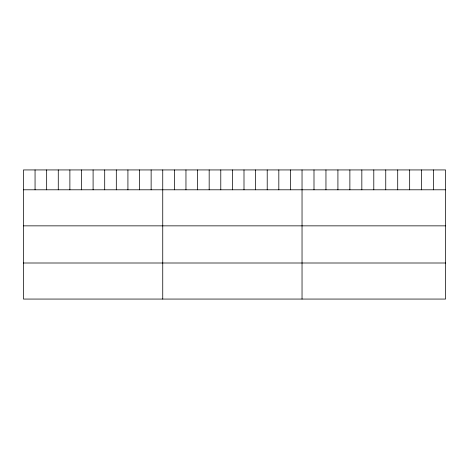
<?xml version="1.0" encoding="UTF-8"?>
<svg xmlns="http://www.w3.org/2000/svg" width="469" height="469" viewBox="0 0 469 469"><rect width="100%" height="100%" fill="white"/><g stroke="black" fill="none" stroke-linecap="round" stroke-linejoin="round"><path stroke-width="0.7" d="M445.55 189.793L445.55 299.064L23.45 299.064L23.45 169.936L445.55 169.936L445.55 189.793L23.45 189.793M23.45 225.853L445.55 225.853M23.45 263.003L445.55 263.003M433.591 169.936L433.591 189.793M421.631 169.936L421.631 189.793M409.671 169.936L409.671 189.793M397.712 169.936L397.712 189.793M385.753 169.936L385.753 189.793M373.793 169.936L373.793 189.793M361.834 169.936L361.834 189.793M349.874 169.936L349.874 189.793M337.915 169.936L337.915 189.793M325.955 169.936L325.955 189.793M313.996 169.936L313.996 189.793M302.036 169.936L302.036 299.064M290.428 169.936L290.428 189.793M278.821 169.936L278.821 189.793M267.213 169.936L267.213 189.793M255.605 169.936L255.605 189.793M243.997 169.936L243.997 189.793M232.389 169.936L232.389 189.793M220.782 169.936L220.782 189.793M209.174 169.936L209.174 189.793M197.566 169.936L197.566 189.793M185.959 169.936L185.959 189.793M174.351 169.936L174.351 189.793M162.743 169.936L162.743 299.064M151.135 169.936L151.135 189.793M139.528 169.936L139.528 189.793M127.92 169.936L127.92 189.793M116.312 169.936L116.312 189.793M104.704 169.936L104.704 189.793M93.097 169.936L93.097 189.793M81.489 169.936L81.489 189.793M69.881 169.936L69.881 189.793M58.273 169.936L58.273 189.793M46.666 169.936L46.666 189.793M35.058 169.936L35.058 189.793"/></g></svg>
